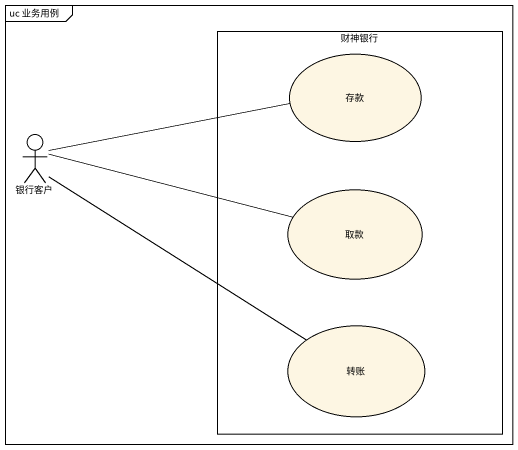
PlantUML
@startuml
mainframe uc 业务用例
rectangle 财神银行 {
  usecase 存款
  usecase 取款
  usecase 转账
}
actor 银行客户
银行客户 -right- 存款
银行客户 -right- 转账
取款 -left- 银行客户
@enduml
